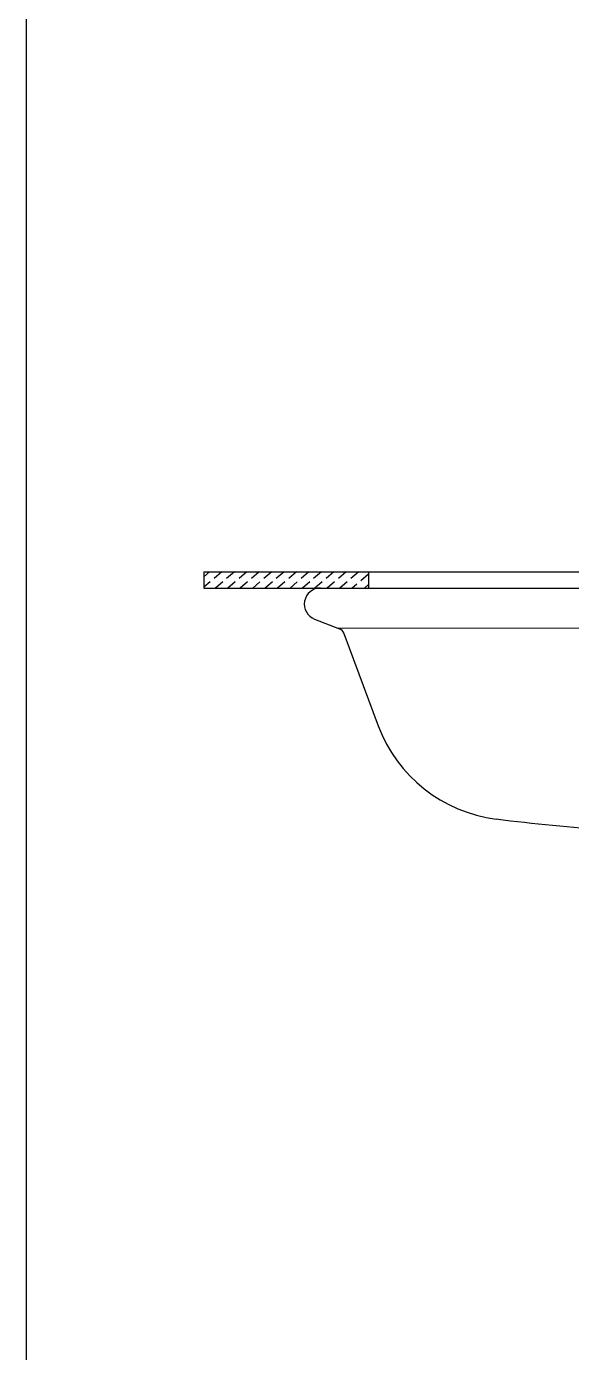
# Model space of a CAD drawing. Header units: millimetres. Extents: x 0 to 1800, y -67 to 2530.
# Drawn here: x 0 to 339, y 394 to 1219 of the extents above; entities that cross this region are included whole.
import ezdxf

# ---------------------------------------------------------------- set-up
doc = ezdxf.new("R2010")
doc.units = ezdxf.units.MM
doc.linetypes.add('DASHED2', pattern=[9.525, 6.35, -3.175])
for name, color, linetype in [('내부선 및 부속', 4, 'Continuous'), ('도각라인', 7, 'Continuous'), ('외형선', 3, 'Continuous'), ('점선', 6, 'DASHED2')]:
    doc.layers.add(name, color=color, linetype=linetype)

msp = doc.modelspace()

# ---------------------------------------------------------------- linework, layer by layer
at = {"layer": '내부선 및 부속', "lineweight": 18}
msp.add_line((193.73, 844.95), (756.85, 844.95), dxfattribs=at)
at = {"layer": '도각라인'}
msp.add_line((0, 0), (0, 2530), dxfattribs=at)
at = {"layer": '외형선', "linetype": 'Continuous'}
for p, q in [((110.29, 879.95), (840.29, 879.95)), ((110.29, 879.95), (110.29, 869.95)), ((212.79, 879.95), (212.79, 869.95))]:
    msp.add_line(p, q, dxfattribs=at)
at = {"layer": '외형선'}
for p, q in [((110.29, 869.95), (840.29, 869.95)), ((179.15, 850.63), (194.6, 844.61)), ((197.47, 841.68), (218.77, 784.22))]:
    msp.add_line(p, q, dxfattribs=at)
at = {"layer": '외형선', "lineweight": 18}
msp.add_line((182.79, 869.95), (767.79, 869.95), dxfattribs=at)
at = {"layer": '외형선'}
for centre, radius, start, end in [((182.79, 859.95), 10, 90, 248.69547), ((192.79, 839.95), 5, 20.33456, 68.69547), ((303.16, 815.49), 90, 200.33456, 262.98823), ((475.29, 2214.95), 1500, 262.98823, 268.3818)]:
    msp.add_arc(centre, radius, start, end, dxfattribs=at)
at = {"layer": '점선'}
for p, q in [((113.8, 879.95), (110.29, 876.97)), ((121.54, 879.95), (110.29, 870.41)), ((129.28, 879.95), (117.47, 869.95)), ((137.01, 879.95), (125.21, 869.95)), ((144.75, 879.95), (132.94, 869.95)), ((152.49, 879.95), (140.68, 869.95)), ((160.22, 879.95), (148.42, 869.95)), ((167.96, 879.95), (156.15, 869.95)), ((175.7, 879.95), (163.89, 869.95)), ((183.43, 879.95), (171.63, 869.95)), ((191.17, 879.95), (179.36, 869.95)), ((198.91, 879.95), (187.1, 869.95)), ((206.64, 879.95), (194.84, 869.95)), ((212.79, 878.6), (202.57, 869.95)), ((212.79, 872.04), (210.31, 869.95))]:
    msp.add_line(p, q, dxfattribs=at)

doc.saveas('drawing.dxf')
